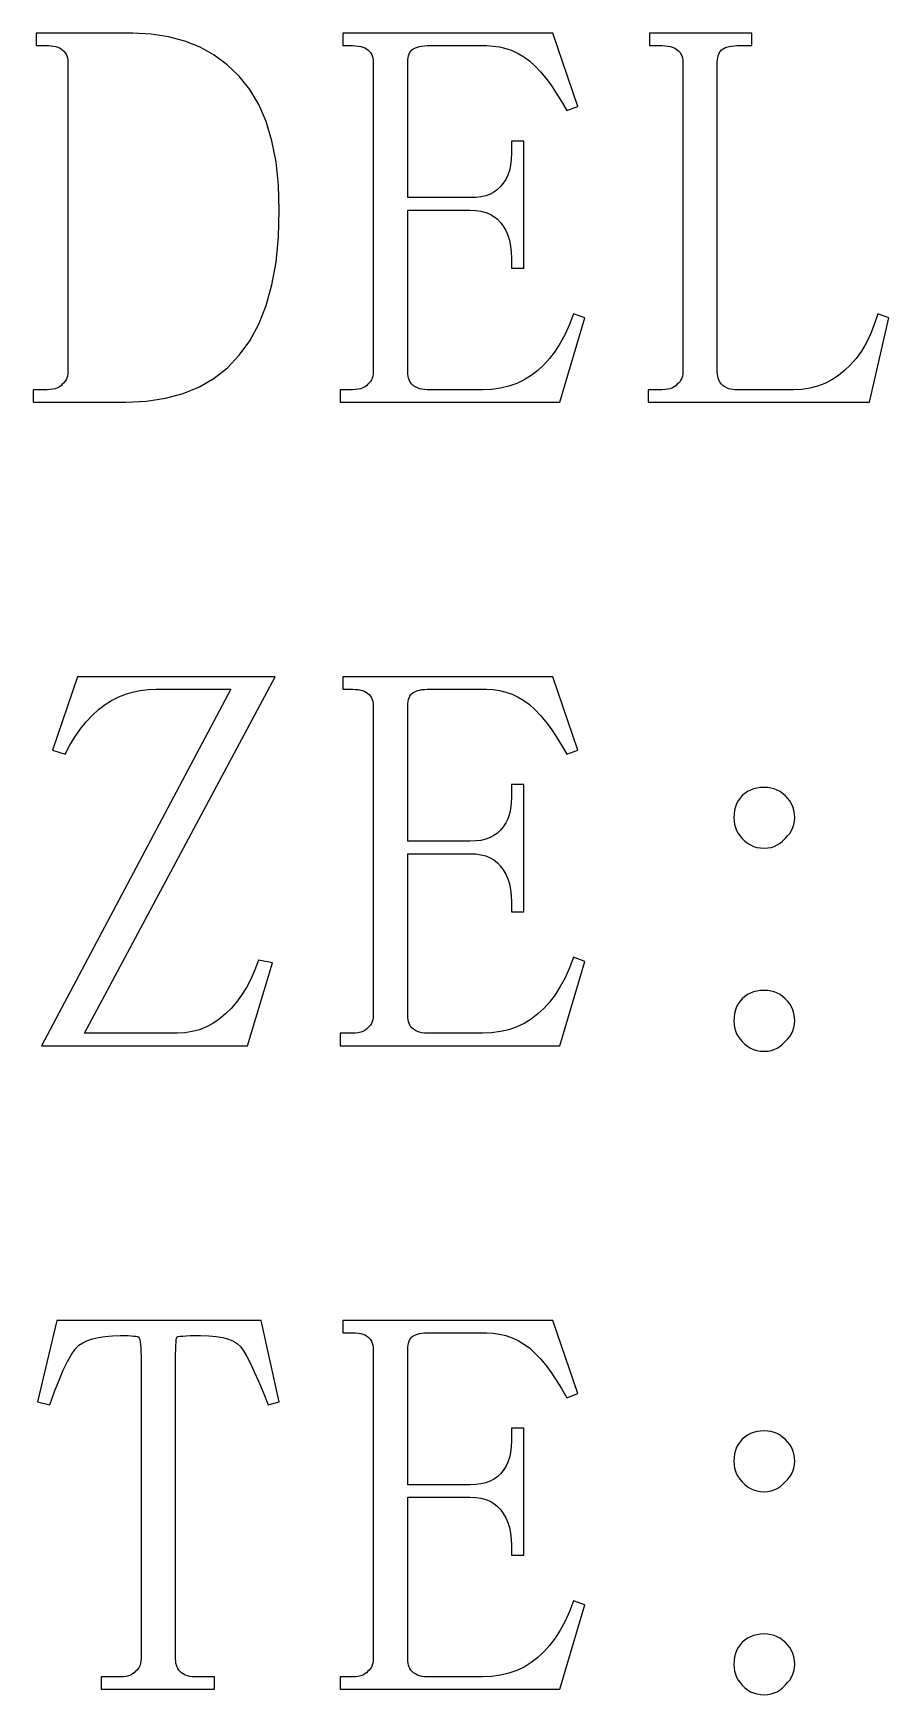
# Model space of a CAD drawing. Extents: x -190 to 190, y -140 to 140.
# Drawn here: x -165.94 to -157.34, y -105.76 to -89.06 of the extents above; entities that cross this region are included whole.
import ezdxf

# ---------------------------------------------------------------- set-up
doc = ezdxf.new("R2010")
doc.units = 0
doc.header["$MEASUREMENT"] = 0
doc.layers.get('0').update_dxf_attribs({"linetype": 'CONTINUOUS'})

msp = doc.modelspace()

# ---------------------------------------------------------------- linework, layer by layer
for points in [[(-164.936016, -89.057998), (-165.907988, -89.057998), (-165.907988, -89.057998), (-165.907988, -89.182998), (-165.907988, -89.182998), (-165.783008, -89.182998), (-165.783008, -89.182998), (-165.755996, -89.184004), (-165.755996, -89.184004), (-165.731992, -89.186992), (-165.731992, -89.186992), (-165.71, -89.190996), (-165.71, -89.190996), (-165.69, -89.197002), (-165.69, -89.197002), (-165.672012, -89.205), (-165.672012, -89.205), (-165.656992, -89.213994), (-165.656992, -89.213994), (-165.644004, -89.225), (-165.644004, -89.225), (-165.629004, -89.237998), (-165.629004, -89.237998), (-165.617012, -89.252002), (-165.617012, -89.252002), (-165.606016, -89.268994), (-165.606016, -89.268994), (-165.599004, -89.285996), (-165.599004, -89.285996), (-165.593008, -89.305996), (-165.593008, -89.305996), (-165.589004, -89.327002), (-165.589004, -89.327002), (-165.588008, -89.35), (-165.588008, -89.35), (-165.588008, -92.460996), (-165.588008, -92.460996), (-165.589004, -92.483994), (-165.589004, -92.483994), (-165.593008, -92.505), (-165.593008, -92.505), (-165.599004, -92.525), (-165.599004, -92.525), (-165.606016, -92.542998), (-165.606016, -92.542998), (-165.617012, -92.559004), (-165.617012, -92.559004), (-165.629004, -92.574004), (-165.629004, -92.574004), (-165.644004, -92.586006), (-165.644004, -92.586006), (-165.656992, -92.601006), (-165.656992, -92.601006), (-165.673008, -92.612998), (-165.673008, -92.612998), (-165.691992, -92.624004), (-165.691992, -92.624004), (-165.714004, -92.632002), (-165.714004, -92.632002), (-165.739004, -92.637002), (-165.739004, -92.637002), (-165.765996, -92.641006), (-165.765996, -92.641006), (-165.796992, -92.642002), (-165.796992, -92.642002), (-165.935996, -92.642002), (-165.935996, -92.642002), (-165.935996, -92.767002), (-165.935996, -92.767002), (-165.005, -92.767002), (-165.005, -92.767002), (-164.798008, -92.757002), (-164.798008, -92.757002), (-164.605996, -92.727998), (-164.605996, -92.727998), (-164.428984, -92.68), (-164.428984, -92.68), (-164.265996, -92.612998), (-164.265996, -92.612998), (-164.118008, -92.525996), (-164.118008, -92.525996), (-163.985, -92.42), (-163.985, -92.42), (-163.865996, -92.295), (-163.865996, -92.295), (-163.758994, -92.148994), (-163.758994, -92.148994), (-163.669004, -91.982998), (-163.669004, -91.982998), (-163.59501, -91.795), (-163.59501, -91.795), (-163.536992, -91.587002), (-163.536992, -91.587002), (-163.496006, -91.357998), (-163.496006, -91.357998), (-163.471992, -91.107998), (-163.471992, -91.107998), (-163.462998, -90.836006), (-163.462998, -90.836006), (-163.471992, -90.584004), (-163.471992, -90.584004), (-163.496006, -90.352002), (-163.496006, -90.352002), (-163.536992, -90.14), (-163.536992, -90.14), (-163.59501, -89.947002), (-163.59501, -89.947002), (-163.669004, -89.775), (-163.669004, -89.775), (-163.758994, -89.622002), (-163.758994, -89.622002), (-163.865996, -89.488994), (-163.865996, -89.488994), (-163.986992, -89.375), (-163.986992, -89.375), (-164.118008, -89.277998), (-164.118008, -89.277998), (-164.26, -89.199004), (-164.26, -89.199004), (-164.413008, -89.137998), (-164.413008, -89.137998), (-164.575996, -89.093994), (-164.575996, -89.093994), (-164.750996, -89.067002), (-164.750996, -89.067002), (-164.936016, -89.057998)], [(-162.824004, -89.057998), (-162.824004, -89.182998), (-162.824004, -89.182998), (-162.727002, -89.182998), (-162.727002, -89.182998), (-162.697002, -89.184004), (-162.697002, -89.184004), (-162.669004, -89.186992), (-162.669004, -89.186992), (-162.645, -89.190996), (-162.645, -89.190996), (-162.623008, -89.197002), (-162.623008, -89.197002), (-162.604004, -89.205), (-162.604004, -89.205), (-162.587998, -89.213994), (-162.587998, -89.213994), (-162.573994, -89.225), (-162.573994, -89.225), (-162.56, -89.237998), (-162.56, -89.237998), (-162.546992, -89.252002), (-162.546992, -89.252002), (-162.536992, -89.268994), (-162.536992, -89.268994), (-162.529004, -89.285996), (-162.529004, -89.285996), (-162.522998, -89.305996), (-162.522998, -89.305996), (-162.52001, -89.327002), (-162.52001, -89.327002), (-162.518994, -89.35), (-162.518994, -89.35), (-162.518994, -92.460996), (-162.518994, -92.460996), (-162.52001, -92.483994), (-162.52001, -92.483994), (-162.522998, -92.505), (-162.522998, -92.505), (-162.529004, -92.525), (-162.529004, -92.525), (-162.536992, -92.542998), (-162.536992, -92.542998), (-162.546992, -92.559004), (-162.546992, -92.559004), (-162.56, -92.574004), (-162.56, -92.574004), (-162.573994, -92.586006), (-162.573994, -92.586006), (-162.587998, -92.601006), (-162.587998, -92.601006), (-162.604004, -92.612998), (-162.604004, -92.612998), (-162.623008, -92.624004), (-162.623008, -92.624004), (-162.645, -92.632002), (-162.645, -92.632002), (-162.669004, -92.637002), (-162.669004, -92.637002), (-162.697002, -92.641006), (-162.697002, -92.641006), (-162.727002, -92.642002), (-162.727002, -92.642002), (-162.852002, -92.642002), (-162.852002, -92.642002), (-162.852002, -92.767002), (-162.852002, -92.767002), (-160.643994, -92.767002), (-160.643994, -92.767002), (-160.393994, -91.92), (-160.393994, -91.92), (-160.505, -91.877998), (-160.505, -91.877998), (-160.546006, -91.985), (-160.546006, -91.985), (-160.591006, -92.082998), (-160.591006, -92.082998), (-160.639004, -92.172998), (-160.639004, -92.172998), (-160.690996, -92.253994), (-160.690996, -92.253994), (-160.745996, -92.327002), (-160.745996, -92.327002), (-160.804004, -92.392002), (-160.804004, -92.392002), (-160.865996, -92.447002), (-160.865996, -92.447002), (-160.932002, -92.499004), (-160.932002, -92.499004), (-161.001992, -92.542998), (-161.001992, -92.542998), (-161.076992, -92.577998), (-161.076992, -92.577998), (-161.155996, -92.605996), (-161.155996, -92.605996), (-161.24, -92.625996), (-161.24, -92.625996), (-161.329004, -92.637998), (-161.329004, -92.637998), (-161.422002, -92.642002), (-161.422002, -92.642002), (-161.976992, -92.642002), (-161.976992, -92.642002), (-162.003994, -92.641006), (-162.003994, -92.641006), (-162.028994, -92.637002), (-162.028994, -92.637002), (-162.053008, -92.632002), (-162.053008, -92.632002), (-162.075, -92.624004), (-162.075, -92.624004), (-162.095, -92.612998), (-162.095, -92.612998), (-162.112998, -92.601006), (-162.112998, -92.601006), (-162.13, -92.586006), (-162.13, -92.586006), (-162.140996, -92.574004), (-162.140996, -92.574004), (-162.15, -92.559004), (-162.15, -92.559004), (-162.157998, -92.542998), (-162.157998, -92.542998), (-162.164004, -92.525), (-162.164004, -92.525), (-162.167998, -92.505), (-162.167998, -92.505), (-162.171006, -92.483994), (-162.171006, -92.483994), (-162.172002, -92.460996), (-162.172002, -92.460996), (-162.172002, -90.836006), (-162.172002, -90.836006), (-161.547002, -90.836006), (-161.547002, -90.836006), (-161.488994, -90.838994), (-161.488994, -90.838994), (-161.437002, -90.846006), (-161.437002, -90.846006), (-161.388994, -90.859004), (-161.388994, -90.859004), (-161.34501, -90.876992), (-161.34501, -90.876992), (-161.305996, -90.9), (-161.305996, -90.9), (-161.271006, -90.928008), (-161.271006, -90.928008), (-161.240996, -90.961006), (-161.240996, -90.961006), (-161.212002, -90.999004), (-161.212002, -90.999004), (-161.186992, -91.042002), (-161.186992, -91.042002), (-161.165996, -91.089004), (-161.165996, -91.089004), (-161.14999, -91.14), (-161.14999, -91.14), (-161.138994, -91.197002), (-161.138994, -91.197002), (-161.131992, -91.257002), (-161.131992, -91.257002), (-161.13, -91.322002), (-161.13, -91.322002), (-161.13, -91.42), (-161.13, -91.42), (-161.00501, -91.42), (-161.00501, -91.42), (-161.00501, -90.141992), (-161.00501, -90.141992), (-161.13, -90.141992), (-161.13, -90.141992), (-161.13, -90.267002), (-161.13, -90.267002), (-161.131992, -90.327998), (-161.131992, -90.327998), (-161.138994, -90.385), (-161.138994, -90.385), (-161.14999, -90.437002), (-161.14999, -90.437002), (-161.165996, -90.485), (-161.165996, -90.485), (-161.186992, -90.527998), (-161.186992, -90.527998), (-161.212002, -90.566006), (-161.212002, -90.566006), (-161.240996, -90.6), (-161.240996, -90.6), (-161.271006, -90.63), (-161.271006, -90.63), (-161.305996, -90.655), (-161.305996, -90.655), (-161.34501, -90.675), (-161.34501, -90.675), (-161.388994, -90.690996), (-161.388994, -90.690996), (-161.437002, -90.702002), (-161.437002, -90.702002), (-161.488994, -90.709004), (-161.488994, -90.709004), (-161.547002, -90.710996), (-161.547002, -90.710996), (-162.172002, -90.710996), (-162.172002, -90.710996), (-162.172002, -89.35), (-162.172002, -89.35), (-162.171006, -89.327002), (-162.171006, -89.327002), (-162.167998, -89.305996), (-162.167998, -89.305996), (-162.164004, -89.285996), (-162.164004, -89.285996), (-162.157998, -89.268994), (-162.157998, -89.268994), (-162.15, -89.252002), (-162.15, -89.252002), (-162.140996, -89.237998), (-162.140996, -89.237998), (-162.13, -89.225), (-162.13, -89.225), (-162.112998, -89.213994), (-162.112998, -89.213994), (-162.095, -89.205), (-162.095, -89.205), (-162.075, -89.197002), (-162.075, -89.197002), (-162.053008, -89.190996), (-162.053008, -89.190996), (-162.028994, -89.186992), (-162.028994, -89.186992), (-162.003994, -89.184004), (-162.003994, -89.184004), (-161.976992, -89.182998), (-161.976992, -89.182998), (-161.37999, -89.182998), (-161.37999, -89.182998), (-161.312998, -89.186992), (-161.312998, -89.186992), (-161.248994, -89.195996), (-161.248994, -89.195996), (-161.185, -89.212002), (-161.185, -89.212002), (-161.124004, -89.232998), (-161.124004, -89.232998), (-161.063994, -89.261006), (-161.063994, -89.261006), (-161.006006, -89.295996), (-161.006006, -89.295996), (-160.949004, -89.335996), (-160.949004, -89.335996), (-160.894004, -89.387002), (-160.894004, -89.387002), (-160.839004, -89.445), (-160.839004, -89.445), (-160.785, -89.51), (-160.785, -89.51), (-160.732002, -89.580996), (-160.732002, -89.580996), (-160.678994, -89.658994), (-160.678994, -89.658994), (-160.625996, -89.744004), (-160.625996, -89.744004), (-160.574004, -89.836006), (-160.574004, -89.836006), (-160.463008, -89.795), (-160.463008, -89.795), (-160.712998, -89.057998), (-160.712998, -89.057998), (-162.824004, -89.057998)], [(-159.06, -92.483994), (-159.060996, -92.460996), (-159.060996, -92.460996), (-159.060996, -89.35), (-159.060996, -89.35), (-159.06, -89.327002), (-159.06, -89.327002), (-159.057002, -89.305996), (-159.057002, -89.305996), (-159.052998, -89.285996), (-159.052998, -89.285996), (-159.046992, -89.268994), (-159.046992, -89.268994), (-159.039004, -89.252002), (-159.039004, -89.252002), (-159.03001, -89.237998), (-159.03001, -89.237998), (-159.018994, -89.225), (-159.018994, -89.225), (-159.002002, -89.213994), (-159.002002, -89.213994), (-158.984004, -89.205), (-158.984004, -89.205), (-158.963994, -89.197002), (-158.963994, -89.197002), (-158.942002, -89.190996), (-158.942002, -89.190996), (-158.917998, -89.186992), (-158.917998, -89.186992), (-158.893008, -89.184004), (-158.893008, -89.184004), (-158.866006, -89.182998), (-158.866006, -89.182998), (-158.712998, -89.182998), (-158.712998, -89.182998), (-158.712998, -89.057998), (-158.712998, -89.057998), (-159.740996, -89.057998), (-159.740996, -89.057998), (-159.740996, -89.182998), (-159.740996, -89.182998), (-159.615996, -89.182998), (-159.615996, -89.182998), (-159.585996, -89.184004), (-159.585996, -89.184004), (-159.557998, -89.186992), (-159.557998, -89.186992), (-159.533994, -89.190996), (-159.533994, -89.190996), (-159.512002, -89.197002), (-159.512002, -89.197002), (-159.492998, -89.205), (-159.492998, -89.205), (-159.476992, -89.213994), (-159.476992, -89.213994), (-159.463008, -89.225), (-159.463008, -89.225), (-159.448994, -89.237998), (-159.448994, -89.237998), (-159.436006, -89.252002), (-159.436006, -89.252002), (-159.426006, -89.268994), (-159.426006, -89.268994), (-159.417998, -89.285996), (-159.417998, -89.285996), (-159.411992, -89.305996), (-159.411992, -89.305996), (-159.409004, -89.327002), (-159.409004, -89.327002), (-159.408008, -89.35), (-159.408008, -89.35), (-159.408008, -92.460996), (-159.408008, -92.460996), (-159.409004, -92.483994), (-159.409004, -92.483994), (-159.411992, -92.505), (-159.411992, -92.505), (-159.417998, -92.525), (-159.417998, -92.525), (-159.426006, -92.542998), (-159.426006, -92.542998), (-159.436006, -92.559004), (-159.436006, -92.559004), (-159.448994, -92.574004), (-159.448994, -92.574004), (-159.463008, -92.586006), (-159.463008, -92.586006), (-159.476992, -92.601006), (-159.476992, -92.601006), (-159.492998, -92.612998), (-159.492998, -92.612998), (-159.512002, -92.624004), (-159.512002, -92.624004), (-159.533994, -92.632002), (-159.533994, -92.632002), (-159.557998, -92.637002), (-159.557998, -92.637002), (-159.585996, -92.641006), (-159.585996, -92.641006), (-159.615996, -92.642002), (-159.615996, -92.642002), (-159.75501, -92.642002), (-159.75501, -92.642002), (-159.75501, -92.767002), (-159.75501, -92.767002), (-157.533008, -92.767002), (-157.533008, -92.767002), (-157.337998, -91.92), (-157.337998, -91.92), (-157.449004, -91.877998), (-157.449004, -91.877998), (-157.482998, -91.985), (-157.482998, -91.985), (-157.521992, -92.082998), (-157.521992, -92.082998), (-157.565, -92.172998), (-157.565, -92.172998), (-157.612998, -92.253994), (-157.612998, -92.253994), (-157.665, -92.327002), (-157.665, -92.327002), (-157.721992, -92.392002), (-157.721992, -92.392002), (-157.782998, -92.447002), (-157.782998, -92.447002), (-157.844004, -92.499004), (-157.844004, -92.499004), (-157.91, -92.542998), (-157.91, -92.542998), (-157.978994, -92.577998), (-157.978994, -92.577998), (-158.052998, -92.605996), (-158.052998, -92.605996), (-158.13001, -92.625996), (-158.13001, -92.625996), (-158.210996, -92.637998), (-158.210996, -92.637998), (-158.297002, -92.642002), (-158.297002, -92.642002), (-158.88, -92.642002), (-158.88, -92.642002), (-158.902998, -92.641006), (-158.902998, -92.641006), (-158.925, -92.637002), (-158.925, -92.637002), (-158.945996, -92.632002), (-158.945996, -92.632002), (-158.966006, -92.624004), (-158.966006, -92.624004), (-158.985, -92.612998), (-158.985, -92.612998), (-159.002002, -92.601006), (-159.002002, -92.601006), (-159.018994, -92.586006), (-159.018994, -92.586006), (-159.03001, -92.574004), (-159.03001, -92.574004), (-159.039004, -92.559004), (-159.039004, -92.559004), (-159.046992, -92.542998), (-159.046992, -92.542998), (-159.052998, -92.525), (-159.052998, -92.525), (-159.057002, -92.505), (-159.057002, -92.505), (-159.06, -92.483994)], [(-164.413008, -99.107002), (-164.490996, -99.110996), (-164.490996, -99.110996), (-165.421992, -99.110996), (-165.421992, -99.110996), (-163.505, -95.527998), (-163.505, -95.527998), (-165.490996, -95.527998), (-165.490996, -95.527998), (-165.740996, -96.263994), (-165.740996, -96.263994), (-165.615996, -96.305996), (-165.615996, -96.305996), (-165.566992, -96.213994), (-165.566992, -96.213994), (-165.515, -96.129004), (-165.515, -96.129004), (-165.460996, -96.050996), (-165.460996, -96.050996), (-165.402988, -95.978994), (-165.402988, -95.978994), (-165.343008, -95.915), (-165.343008, -95.915), (-165.279004, -95.857002), (-165.279004, -95.857002), (-165.213008, -95.806006), (-165.213008, -95.806006), (-165.148008, -95.765), (-165.148008, -95.765), (-165.080996, -95.730996), (-165.080996, -95.730996), (-165.01, -95.702998), (-165.01, -95.702998), (-164.937012, -95.680996), (-164.937012, -95.680996), (-164.86, -95.665), (-164.86, -95.665), (-164.780996, -95.655996), (-164.780996, -95.655996), (-164.699004, -95.652998), (-164.699004, -95.652998), (-163.949004, -95.652998), (-163.949004, -95.652998), (-165.851992, -99.235996), (-165.851992, -99.235996), (-163.782998, -99.235996), (-163.782998, -99.235996), (-163.532998, -98.402998), (-163.532998, -98.402998), (-163.672002, -98.375), (-163.672002, -98.375), (-163.709004, -98.475), (-163.709004, -98.475), (-163.74999, -98.567002), (-163.74999, -98.567002), (-163.793994, -98.652002), (-163.793994, -98.652002), (-163.841992, -98.729004), (-163.841992, -98.729004), (-163.893008, -98.798994), (-163.893008, -98.798994), (-163.946992, -98.862002), (-163.946992, -98.862002), (-164.005, -98.917002), (-164.005, -98.917002), (-164.065996, -98.967998), (-164.065996, -98.967998), (-164.13, -99.012002), (-164.13, -99.012002), (-164.195996, -99.047998), (-164.195996, -99.047998), (-164.265996, -99.076006), (-164.265996, -99.076006), (-164.337988, -99.095), (-164.337988, -99.095), (-164.413008, -99.107002)], [(-162.824004, -95.527998), (-162.824004, -95.652998), (-162.824004, -95.652998), (-162.727002, -95.652998), (-162.727002, -95.652998), (-162.697002, -95.654004), (-162.697002, -95.654004), (-162.669004, -95.655996), (-162.669004, -95.655996), (-162.645, -95.660996), (-162.645, -95.660996), (-162.623008, -95.667002), (-162.623008, -95.667002), (-162.604004, -95.674004), (-162.604004, -95.674004), (-162.587998, -95.684004), (-162.587998, -95.684004), (-162.573994, -95.695), (-162.573994, -95.695), (-162.56, -95.707002), (-162.56, -95.707002), (-162.546992, -95.722002), (-162.546992, -95.722002), (-162.536992, -95.737998), (-162.536992, -95.737998), (-162.529004, -95.756006), (-162.529004, -95.756006), (-162.522998, -95.775), (-162.522998, -95.775), (-162.52001, -95.797002), (-162.52001, -95.797002), (-162.518994, -95.82), (-162.518994, -95.82), (-162.518994, -98.930996), (-162.518994, -98.930996), (-162.52001, -98.954004), (-162.52001, -98.954004), (-162.522998, -98.975), (-162.522998, -98.975), (-162.529004, -98.994004), (-162.529004, -98.994004), (-162.536992, -99.012002), (-162.536992, -99.012002), (-162.546992, -99.028994), (-162.546992, -99.028994), (-162.56, -99.042998), (-162.56, -99.042998), (-162.573994, -99.055996), (-162.573994, -99.055996), (-162.587998, -99.07), (-162.587998, -99.07), (-162.604004, -99.082998), (-162.604004, -99.082998), (-162.623008, -99.092998), (-162.623008, -99.092998), (-162.645, -99.100996), (-162.645, -99.100996), (-162.669004, -99.107002), (-162.669004, -99.107002), (-162.697002, -99.11), (-162.697002, -99.11), (-162.727002, -99.110996), (-162.727002, -99.110996), (-162.852002, -99.110996), (-162.852002, -99.110996), (-162.852002, -99.235996), (-162.852002, -99.235996), (-160.643994, -99.235996), (-160.643994, -99.235996), (-160.393994, -98.389004), (-160.393994, -98.389004), (-160.505, -98.347002), (-160.505, -98.347002), (-160.546006, -98.453994), (-160.546006, -98.453994), (-160.591006, -98.552998), (-160.591006, -98.552998), (-160.639004, -98.642002), (-160.639004, -98.642002), (-160.690996, -98.724004), (-160.690996, -98.724004), (-160.745996, -98.797002), (-160.745996, -98.797002), (-160.804004, -98.861006), (-160.804004, -98.861006), (-160.865996, -98.917002), (-160.865996, -98.917002), (-160.932002, -98.967998), (-160.932002, -98.967998), (-161.001992, -99.012002), (-161.001992, -99.012002), (-161.076992, -99.047998), (-161.076992, -99.047998), (-161.155996, -99.076006), (-161.155996, -99.076006), (-161.24, -99.095), (-161.24, -99.095), (-161.329004, -99.107002), (-161.329004, -99.107002), (-161.422002, -99.110996), (-161.422002, -99.110996), (-161.976992, -99.110996), (-161.976992, -99.110996), (-162.003994, -99.11), (-162.003994, -99.11), (-162.028994, -99.107002), (-162.028994, -99.107002), (-162.053008, -99.100996), (-162.053008, -99.100996), (-162.075, -99.092998), (-162.075, -99.092998), (-162.095, -99.082998), (-162.095, -99.082998), (-162.112998, -99.07), (-162.112998, -99.07), (-162.13, -99.055996), (-162.13, -99.055996), (-162.140996, -99.042998), (-162.140996, -99.042998), (-162.15, -99.028994), (-162.15, -99.028994), (-162.157998, -99.012002), (-162.157998, -99.012002), (-162.164004, -98.994004), (-162.164004, -98.994004), (-162.167998, -98.975), (-162.167998, -98.975), (-162.171006, -98.954004), (-162.171006, -98.954004), (-162.172002, -98.930996), (-162.172002, -98.930996), (-162.172002, -97.305996), (-162.172002, -97.305996), (-161.547002, -97.305996), (-161.547002, -97.305996), (-161.488994, -97.307998), (-161.488994, -97.307998), (-161.437002, -97.315996), (-161.437002, -97.315996), (-161.388994, -97.328994), (-161.388994, -97.328994), (-161.34501, -97.347002), (-161.34501, -97.347002), (-161.305996, -97.369004), (-161.305996, -97.369004), (-161.271006, -97.397998), (-161.271006, -97.397998), (-161.240996, -97.430996), (-161.240996, -97.430996), (-161.212002, -97.469004), (-161.212002, -97.469004), (-161.186992, -97.510996), (-161.186992, -97.510996), (-161.165996, -97.557998), (-161.165996, -97.557998), (-161.14999, -97.61), (-161.14999, -97.61), (-161.138994, -97.666006), (-161.138994, -97.666006), (-161.131992, -97.727002), (-161.131992, -97.727002), (-161.13, -97.792002), (-161.13, -97.792002), (-161.13, -97.888994), (-161.13, -97.888994), (-161.00501, -97.888994), (-161.00501, -97.888994), (-161.00501, -96.610996), (-161.00501, -96.610996), (-161.13, -96.610996), (-161.13, -96.610996), (-161.13, -96.735996), (-161.13, -96.735996), (-161.131992, -96.796992), (-161.131992, -96.796992), (-161.138994, -96.854004), (-161.138994, -96.854004), (-161.14999, -96.905996), (-161.14999, -96.905996), (-161.165996, -96.954004), (-161.165996, -96.954004), (-161.186992, -96.997002), (-161.186992, -96.997002), (-161.212002, -97.035996), (-161.212002, -97.035996), (-161.240996, -97.07), (-161.240996, -97.07), (-161.271006, -97.098994), (-161.271006, -97.098994), (-161.305996, -97.124004), (-161.305996, -97.124004), (-161.34501, -97.144004), (-161.34501, -97.144004), (-161.388994, -97.16), (-161.388994, -97.16), (-161.437002, -97.172002), (-161.437002, -97.172002), (-161.488994, -97.177998), (-161.488994, -97.177998), (-161.547002, -97.180996), (-161.547002, -97.180996), (-162.172002, -97.180996), (-162.172002, -97.180996), (-162.172002, -95.82), (-162.172002, -95.82), (-162.171006, -95.797002), (-162.171006, -95.797002), (-162.167998, -95.775), (-162.167998, -95.775), (-162.164004, -95.756006), (-162.164004, -95.756006), (-162.157998, -95.737998), (-162.157998, -95.737998), (-162.15, -95.722002), (-162.15, -95.722002), (-162.140996, -95.707002), (-162.140996, -95.707002), (-162.13, -95.695), (-162.13, -95.695), (-162.112998, -95.684004), (-162.112998, -95.684004), (-162.095, -95.674004), (-162.095, -95.674004), (-162.075, -95.667002), (-162.075, -95.667002), (-162.053008, -95.660996), (-162.053008, -95.660996), (-162.028994, -95.655996), (-162.028994, -95.655996), (-162.003994, -95.654004), (-162.003994, -95.654004), (-161.976992, -95.652998), (-161.976992, -95.652998), (-161.37999, -95.652998), (-161.37999, -95.652998), (-161.312998, -95.655996), (-161.312998, -95.655996), (-161.248994, -95.665), (-161.248994, -95.665), (-161.185, -95.680996), (-161.185, -95.680996), (-161.124004, -95.702998), (-161.124004, -95.702998), (-161.063994, -95.730996), (-161.063994, -95.730996), (-161.006006, -95.765), (-161.006006, -95.765), (-160.949004, -95.806006), (-160.949004, -95.806006), (-160.894004, -95.857002), (-160.894004, -95.857002), (-160.839004, -95.915), (-160.839004, -95.915), (-160.785, -95.978994), (-160.785, -95.978994), (-160.732002, -96.050996), (-160.732002, -96.050996), (-160.678994, -96.129004), (-160.678994, -96.129004), (-160.625996, -96.213994), (-160.625996, -96.213994), (-160.574004, -96.305996), (-160.574004, -96.305996), (-160.463008, -96.263994), (-160.463008, -96.263994), (-160.712998, -95.527998), (-160.712998, -95.527998), (-162.824004, -95.527998)], [(-158.28501, -96.979004), (-158.282998, -96.945), (-158.282998, -96.945), (-158.28501, -96.905996), (-158.28501, -96.905996), (-158.290996, -96.87), (-158.290996, -96.87), (-158.300996, -96.835996), (-158.300996, -96.835996), (-158.315, -96.804004), (-158.315, -96.804004), (-158.332002, -96.775), (-158.332002, -96.775), (-158.354004, -96.746992), (-158.354004, -96.746992), (-158.38, -96.722002), (-158.38, -96.722002), (-158.40501, -96.7), (-158.40501, -96.7), (-158.430996, -96.682002), (-158.430996, -96.682002), (-158.458994, -96.665996), (-158.458994, -96.665996), (-158.489004, -96.653994), (-158.489004, -96.653994), (-158.52, -96.646006), (-158.52, -96.646006), (-158.553008, -96.640996), (-158.553008, -96.640996), (-158.587988, -96.639004), (-158.587988, -96.639004), (-158.627002, -96.640996), (-158.627002, -96.640996), (-158.663008, -96.646006), (-158.663008, -96.646006), (-158.696992, -96.653994), (-158.696992, -96.653994), (-158.729004, -96.665996), (-158.729004, -96.665996), (-158.757998, -96.682002), (-158.757998, -96.682002), (-158.785996, -96.7), (-158.785996, -96.7), (-158.811006, -96.722002), (-158.811006, -96.722002), (-158.832998, -96.746992), (-158.832998, -96.746992), (-158.850996, -96.775), (-158.850996, -96.775), (-158.867002, -96.804004), (-158.867002, -96.804004), (-158.878994, -96.835996), (-158.878994, -96.835996), (-158.887002, -96.87), (-158.887002, -96.87), (-158.892002, -96.905996), (-158.892002, -96.905996), (-158.894004, -96.945), (-158.894004, -96.945), (-158.892002, -96.979004), (-158.892002, -96.979004), (-158.887002, -97.012998), (-158.887002, -97.012998), (-158.878994, -97.043994), (-158.878994, -97.043994), (-158.867002, -97.074004), (-158.867002, -97.074004), (-158.850996, -97.102002), (-158.850996, -97.102002), (-158.832998, -97.127998), (-158.832998, -97.127998), (-158.811006, -97.152998), (-158.811006, -97.152998), (-158.785996, -97.179004), (-158.785996, -97.179004), (-158.757998, -97.200996), (-158.757998, -97.200996), (-158.729004, -97.217998), (-158.729004, -97.217998), (-158.696992, -97.232002), (-158.696992, -97.232002), (-158.663008, -97.242002), (-158.663008, -97.242002), (-158.627002, -97.247998), (-158.627002, -97.247998), (-158.587988, -97.25), (-158.587988, -97.25), (-158.553008, -97.247998), (-158.553008, -97.247998), (-158.52, -97.242002), (-158.52, -97.242002), (-158.489004, -97.232002), (-158.489004, -97.232002), (-158.458994, -97.217998), (-158.458994, -97.217998), (-158.430996, -97.200996), (-158.430996, -97.200996), (-158.40501, -97.179004), (-158.40501, -97.179004), (-158.38, -97.152998), (-158.38, -97.152998), (-158.354004, -97.127998), (-158.354004, -97.127998), (-158.332002, -97.102002), (-158.332002, -97.102002), (-158.315, -97.074004), (-158.315, -97.074004), (-158.300996, -97.043994), (-158.300996, -97.043994), (-158.290996, -97.012998), (-158.290996, -97.012998), (-158.28501, -96.979004)], [(-158.28501, -99.021006), (-158.282998, -98.985996), (-158.282998, -98.985996), (-158.28501, -98.947998), (-158.28501, -98.947998), (-158.290996, -98.911006), (-158.290996, -98.911006), (-158.300996, -98.877002), (-158.300996, -98.877002), (-158.315, -98.846006), (-158.315, -98.846006), (-158.332002, -98.815996), (-158.332002, -98.815996), (-158.354004, -98.788994), (-158.354004, -98.788994), (-158.38, -98.764004), (-158.38, -98.764004), (-158.40501, -98.742002), (-158.40501, -98.742002), (-158.430996, -98.722998), (-158.430996, -98.722998), (-158.458994, -98.707998), (-158.458994, -98.707998), (-158.489004, -98.695996), (-158.489004, -98.695996), (-158.52, -98.687998), (-158.52, -98.687998), (-158.553008, -98.682002), (-158.553008, -98.682002), (-158.587988, -98.681006), (-158.587988, -98.681006), (-158.627002, -98.682002), (-158.627002, -98.682002), (-158.663008, -98.687998), (-158.663008, -98.687998), (-158.696992, -98.695996), (-158.696992, -98.695996), (-158.729004, -98.707998), (-158.729004, -98.707998), (-158.757998, -98.722998), (-158.757998, -98.722998), (-158.785996, -98.742002), (-158.785996, -98.742002), (-158.811006, -98.764004), (-158.811006, -98.764004), (-158.832998, -98.788994), (-158.832998, -98.788994), (-158.850996, -98.815996), (-158.850996, -98.815996), (-158.867002, -98.846006), (-158.867002, -98.846006), (-158.878994, -98.877002), (-158.878994, -98.877002), (-158.887002, -98.911006), (-158.887002, -98.911006), (-158.892002, -98.947998), (-158.892002, -98.947998), (-158.894004, -98.985996), (-158.894004, -98.985996), (-158.892002, -99.021006), (-158.892002, -99.021006), (-158.887002, -99.054004), (-158.887002, -99.054004), (-158.878994, -99.086006), (-158.878994, -99.086006), (-158.867002, -99.115996), (-158.867002, -99.115996), (-158.850996, -99.143994), (-158.850996, -99.143994), (-158.832998, -99.17), (-158.832998, -99.17), (-158.811006, -99.195), (-158.811006, -99.195), (-158.785996, -99.22), (-158.785996, -99.22), (-158.757998, -99.242002), (-158.757998, -99.242002), (-158.729004, -99.26), (-158.729004, -99.26), (-158.696992, -99.274004), (-158.696992, -99.274004), (-158.663008, -99.284004), (-158.663008, -99.284004), (-158.627002, -99.29), (-158.627002, -99.29), (-158.587988, -99.292002), (-158.587988, -99.292002), (-158.553008, -99.29), (-158.553008, -99.29), (-158.52, -99.284004), (-158.52, -99.284004), (-158.489004, -99.274004), (-158.489004, -99.274004), (-158.458994, -99.26), (-158.458994, -99.26), (-158.430996, -99.242002), (-158.430996, -99.242002), (-158.40501, -99.22), (-158.40501, -99.22), (-158.38, -99.195), (-158.38, -99.195), (-158.354004, -99.17), (-158.354004, -99.17), (-158.332002, -99.143994), (-158.332002, -99.143994), (-158.315, -99.115996), (-158.315, -99.115996), (-158.300996, -99.086006), (-158.300996, -99.086006), (-158.290996, -99.054004), (-158.290996, -99.054004), (-158.28501, -99.021006)], [(-165.255, -105.705996), (-164.115996, -105.705996), (-164.115996, -105.705996), (-164.115996, -105.580996), (-164.115996, -105.580996), (-164.311016, -105.580996), (-164.311016, -105.580996), (-164.337988, -105.58), (-164.337988, -105.58), (-164.362988, -105.576006), (-164.362988, -105.576006), (-164.385996, -105.571006), (-164.385996, -105.571006), (-164.408008, -105.562998), (-164.408008, -105.562998), (-164.427988, -105.552002), (-164.427988, -105.552002), (-164.446992, -105.54), (-164.446992, -105.54), (-164.463008, -105.525), (-164.463008, -105.525), (-164.474004, -105.512002), (-164.474004, -105.512002), (-164.484004, -105.497998), (-164.484004, -105.497998), (-164.490996, -105.482002), (-164.490996, -105.482002), (-164.497012, -105.463994), (-164.497012, -105.463994), (-164.501992, -105.444004), (-164.501992, -105.444004), (-164.504004, -105.423008), (-164.504004, -105.423008), (-164.505, -105.4), (-164.505, -105.4), (-164.505, -102.385996), (-164.505, -102.385996), (-164.505, -102.334004), (-164.505, -102.334004), (-164.504004, -102.288994), (-164.504004, -102.288994), (-164.501992, -102.25), (-164.501992, -102.25), (-164.5, -102.217998), (-164.5, -102.217998), (-164.498008, -102.193994), (-164.498008, -102.193994), (-164.495, -102.175), (-164.495, -102.175), (-164.490996, -102.164004), (-164.490996, -102.164004), (-164.48, -102.16), (-164.48, -102.16), (-164.460996, -102.156992), (-164.460996, -102.156992), (-164.434004, -102.155), (-164.434004, -102.155), (-164.4, -102.153008), (-164.4, -102.153008), (-164.359004, -102.150996), (-164.359004, -102.150996), (-164.311016, -102.15), (-164.311016, -102.15), (-164.255, -102.15), (-164.255, -102.15), (-164.171992, -102.152002), (-164.171992, -102.152002), (-164.096992, -102.159004), (-164.096992, -102.159004), (-164.030996, -102.170996), (-164.030996, -102.170996), (-163.974004, -102.186006), (-163.974004, -102.186006), (-163.925, -102.207002), (-163.925, -102.207002), (-163.884004, -102.232002), (-163.884004, -102.232002), (-163.852012, -102.260996), (-163.852012, -102.260996), (-163.822998, -102.303994), (-163.822998, -102.303994), (-163.79, -102.36), (-163.79, -102.36), (-163.754004, -102.43), (-163.754004, -102.43), (-163.714004, -102.512998), (-163.714004, -102.512998), (-163.671006, -102.61), (-163.671006, -102.61), (-163.624004, -102.72), (-163.624004, -102.72), (-163.573994, -102.845), (-163.573994, -102.845), (-163.462998, -102.817002), (-163.462998, -102.817002), (-163.644004, -101.997002), (-163.644004, -101.997002), (-165.699004, -101.997002), (-165.699004, -101.997002), (-165.894004, -102.817002), (-165.894004, -102.817002), (-165.769004, -102.845), (-165.769004, -102.845), (-165.721992, -102.712998), (-165.721992, -102.712998), (-165.676992, -102.597002), (-165.676992, -102.597002), (-165.634004, -102.496992), (-165.634004, -102.496992), (-165.591992, -102.411006), (-165.591992, -102.411006), (-165.552012, -102.340996), (-165.552012, -102.340996), (-165.513984, -102.287002), (-165.513984, -102.287002), (-165.476992, -102.247002), (-165.476992, -102.247002), (-165.437988, -102.222002), (-165.437988, -102.222002), (-165.391992, -102.2), (-165.391992, -102.2), (-165.34, -102.182002), (-165.34, -102.182002), (-165.28, -102.167998), (-165.28, -102.167998), (-165.214004, -102.157998), (-165.214004, -102.157998), (-165.140996, -102.152002), (-165.140996, -102.152002), (-165.060996, -102.15), (-165.060996, -102.15), (-165.019004, -102.15), (-165.019004, -102.15), (-164.983008, -102.150996), (-164.983008, -102.150996), (-164.952988, -102.153008), (-164.952988, -102.153008), (-164.927012, -102.155), (-164.927012, -102.155), (-164.905996, -102.156992), (-164.905996, -102.156992), (-164.890996, -102.16), (-164.890996, -102.16), (-164.88, -102.164004), (-164.88, -102.164004), (-164.873008, -102.175), (-164.873008, -102.175), (-164.865996, -102.191006), (-164.865996, -102.191006), (-164.860996, -102.212998), (-164.860996, -102.212998), (-164.856992, -102.241006), (-164.856992, -102.241006), (-164.855, -102.275), (-164.855, -102.275), (-164.853008, -102.314004), (-164.853008, -102.314004), (-164.851992, -102.357998), (-164.851992, -102.357998), (-164.851992, -105.4), (-164.851992, -105.4), (-164.853008, -105.423008), (-164.853008, -105.423008), (-164.856992, -105.444004), (-164.856992, -105.444004), (-164.862012, -105.463994), (-164.862012, -105.463994), (-164.87, -105.482002), (-164.87, -105.482002), (-164.881016, -105.497998), (-164.881016, -105.497998), (-164.893008, -105.512002), (-164.893008, -105.512002), (-164.908008, -105.525), (-164.908008, -105.525), (-164.920996, -105.54), (-164.920996, -105.54), (-164.937012, -105.552002), (-164.937012, -105.552002), (-164.955996, -105.562998), (-164.955996, -105.562998), (-164.977988, -105.571006), (-164.977988, -105.571006), (-165.003008, -105.576006), (-165.003008, -105.576006), (-165.03, -105.58), (-165.03, -105.58), (-165.060996, -105.580996), (-165.060996, -105.580996), (-165.255, -105.580996), (-165.255, -105.580996), (-165.255, -105.705996)], [(-162.824004, -101.997002), (-162.824004, -102.122002), (-162.824004, -102.122002), (-162.727002, -102.122002), (-162.727002, -102.122002), (-162.697002, -102.122998), (-162.697002, -102.122998), (-162.669004, -102.126006), (-162.669004, -102.126006), (-162.645, -102.13), (-162.645, -102.13), (-162.623008, -102.136006), (-162.623008, -102.136006), (-162.604004, -102.144004), (-162.604004, -102.144004), (-162.587998, -102.153008), (-162.587998, -102.153008), (-162.573994, -102.164004), (-162.573994, -102.164004), (-162.56, -102.177002), (-162.56, -102.177002), (-162.546992, -102.191006), (-162.546992, -102.191006), (-162.536992, -102.207002), (-162.536992, -102.207002), (-162.529004, -102.225), (-162.529004, -102.225), (-162.522998, -102.245), (-162.522998, -102.245), (-162.52001, -102.265996), (-162.52001, -102.265996), (-162.518994, -102.288994), (-162.518994, -102.288994), (-162.518994, -105.4), (-162.518994, -105.4), (-162.52001, -105.423008), (-162.52001, -105.423008), (-162.522998, -105.444004), (-162.522998, -105.444004), (-162.529004, -105.463994), (-162.529004, -105.463994), (-162.536992, -105.482002), (-162.536992, -105.482002), (-162.546992, -105.497998), (-162.546992, -105.497998), (-162.56, -105.512002), (-162.56, -105.512002), (-162.573994, -105.525), (-162.573994, -105.525), (-162.587998, -105.54), (-162.587998, -105.54), (-162.604004, -105.552002), (-162.604004, -105.552002), (-162.623008, -105.562998), (-162.623008, -105.562998), (-162.645, -105.571006), (-162.645, -105.571006), (-162.669004, -105.576006), (-162.669004, -105.576006), (-162.697002, -105.58), (-162.697002, -105.58), (-162.727002, -105.580996), (-162.727002, -105.580996), (-162.852002, -105.580996), (-162.852002, -105.580996), (-162.852002, -105.705996), (-162.852002, -105.705996), (-160.643994, -105.705996), (-160.643994, -105.705996), (-160.393994, -104.857998), (-160.393994, -104.857998), (-160.505, -104.817002), (-160.505, -104.817002), (-160.546006, -104.924004), (-160.546006, -104.924004), (-160.591006, -105.022002), (-160.591006, -105.022002), (-160.639004, -105.112002), (-160.639004, -105.112002), (-160.690996, -105.192998), (-160.690996, -105.192998), (-160.745996, -105.265996), (-160.745996, -105.265996), (-160.804004, -105.33), (-160.804004, -105.33), (-160.865996, -105.385996), (-160.865996, -105.385996), (-160.932002, -105.437998), (-160.932002, -105.437998), (-161.001992, -105.482002), (-161.001992, -105.482002), (-161.076992, -105.517002), (-161.076992, -105.517002), (-161.155996, -105.545), (-161.155996, -105.545), (-161.24, -105.565), (-161.24, -105.565), (-161.329004, -105.577002), (-161.329004, -105.577002), (-161.422002, -105.580996), (-161.422002, -105.580996), (-161.976992, -105.580996), (-161.976992, -105.580996), (-162.003994, -105.58), (-162.003994, -105.58), (-162.028994, -105.576006), (-162.028994, -105.576006), (-162.053008, -105.571006), (-162.053008, -105.571006), (-162.075, -105.562998), (-162.075, -105.562998), (-162.095, -105.552002), (-162.095, -105.552002), (-162.112998, -105.54), (-162.112998, -105.54), (-162.13, -105.525), (-162.13, -105.525), (-162.140996, -105.512002), (-162.140996, -105.512002), (-162.15, -105.497998), (-162.15, -105.497998), (-162.157998, -105.482002), (-162.157998, -105.482002), (-162.164004, -105.463994), (-162.164004, -105.463994), (-162.167998, -105.444004), (-162.167998, -105.444004), (-162.171006, -105.423008), (-162.171006, -105.423008), (-162.172002, -105.4), (-162.172002, -105.4), (-162.172002, -103.775), (-162.172002, -103.775), (-161.547002, -103.775), (-161.547002, -103.775), (-161.488994, -103.777998), (-161.488994, -103.777998), (-161.437002, -103.785), (-161.437002, -103.785), (-161.388994, -103.797998), (-161.388994, -103.797998), (-161.34501, -103.816006), (-161.34501, -103.816006), (-161.305996, -103.839004), (-161.305996, -103.839004), (-161.271006, -103.867002), (-161.271006, -103.867002), (-161.240996, -103.9), (-161.240996, -103.9), (-161.212002, -103.937998), (-161.212002, -103.937998), (-161.186992, -103.981006), (-161.186992, -103.981006), (-161.165996, -104.027998), (-161.165996, -104.027998), (-161.14999, -104.079004), (-161.14999, -104.079004), (-161.138994, -104.135), (-161.138994, -104.135), (-161.131992, -104.195996), (-161.131992, -104.195996), (-161.13, -104.261006), (-161.13, -104.261006), (-161.13, -104.357998), (-161.13, -104.357998), (-161.00501, -104.357998), (-161.00501, -104.357998), (-161.00501, -103.081006), (-161.00501, -103.081006), (-161.13, -103.081006), (-161.13, -103.081006), (-161.13, -103.206006), (-161.13, -103.206006), (-161.131992, -103.267002), (-161.131992, -103.267002), (-161.138994, -103.323994), (-161.138994, -103.323994), (-161.14999, -103.376006), (-161.14999, -103.376006), (-161.165996, -103.422998), (-161.165996, -103.422998), (-161.186992, -103.465996), (-161.186992, -103.465996), (-161.212002, -103.505), (-161.212002, -103.505), (-161.240996, -103.538994), (-161.240996, -103.538994), (-161.271006, -103.569004), (-161.271006, -103.569004), (-161.305996, -103.592998), (-161.305996, -103.592998), (-161.34501, -103.614004), (-161.34501, -103.614004), (-161.388994, -103.63), (-161.388994, -103.63), (-161.437002, -103.641006), (-161.437002, -103.641006), (-161.488994, -103.647998), (-161.488994, -103.647998), (-161.547002, -103.65), (-161.547002, -103.65), (-162.172002, -103.65), (-162.172002, -103.65), (-162.172002, -102.288994), (-162.172002, -102.288994), (-162.171006, -102.265996), (-162.171006, -102.265996), (-162.167998, -102.245), (-162.167998, -102.245), (-162.164004, -102.225), (-162.164004, -102.225), (-162.157998, -102.207002), (-162.157998, -102.207002), (-162.15, -102.191006), (-162.15, -102.191006), (-162.140996, -102.177002), (-162.140996, -102.177002), (-162.13, -102.164004), (-162.13, -102.164004), (-162.112998, -102.153008), (-162.112998, -102.153008), (-162.095, -102.144004), (-162.095, -102.144004), (-162.075, -102.136006), (-162.075, -102.136006), (-162.053008, -102.13), (-162.053008, -102.13), (-162.028994, -102.126006), (-162.028994, -102.126006), (-162.003994, -102.122998), (-162.003994, -102.122998), (-161.976992, -102.122002), (-161.976992, -102.122002), (-161.37999, -102.122002), (-161.37999, -102.122002), (-161.312998, -102.125), (-161.312998, -102.125), (-161.248994, -102.135), (-161.248994, -102.135), (-161.185, -102.15), (-161.185, -102.15), (-161.124004, -102.172002), (-161.124004, -102.172002), (-161.063994, -102.2), (-161.063994, -102.2), (-161.006006, -102.235), (-161.006006, -102.235), (-160.949004, -102.275), (-160.949004, -102.275), (-160.894004, -102.325996), (-160.894004, -102.325996), (-160.839004, -102.384004), (-160.839004, -102.384004), (-160.785, -102.449004), (-160.785, -102.449004), (-160.732002, -102.52), (-160.732002, -102.52), (-160.678994, -102.597998), (-160.678994, -102.597998), (-160.625996, -102.682998), (-160.625996, -102.682998), (-160.574004, -102.775), (-160.574004, -102.775), (-160.463008, -102.732998), (-160.463008, -102.732998), (-160.712998, -101.997002), (-160.712998, -101.997002), (-162.824004, -101.997002)], [(-158.28501, -103.449004), (-158.282998, -103.414004), (-158.282998, -103.414004), (-158.28501, -103.376006), (-158.28501, -103.376006), (-158.290996, -103.339004), (-158.290996, -103.339004), (-158.300996, -103.305), (-158.300996, -103.305), (-158.315, -103.272998), (-158.315, -103.272998), (-158.332002, -103.244004), (-158.332002, -103.244004), (-158.354004, -103.217002), (-158.354004, -103.217002), (-158.38, -103.192002), (-158.38, -103.192002), (-158.40501, -103.17), (-158.40501, -103.17), (-158.430996, -103.151006), (-158.430996, -103.151006), (-158.458994, -103.136006), (-158.458994, -103.136006), (-158.489004, -103.124004), (-158.489004, -103.124004), (-158.52, -103.115), (-158.52, -103.115), (-158.553008, -103.11), (-158.553008, -103.11), (-158.587988, -103.107998), (-158.587988, -103.107998), (-158.627002, -103.11), (-158.627002, -103.11), (-158.663008, -103.115), (-158.663008, -103.115), (-158.696992, -103.124004), (-158.696992, -103.124004), (-158.729004, -103.136006), (-158.729004, -103.136006), (-158.757998, -103.151006), (-158.757998, -103.151006), (-158.785996, -103.17), (-158.785996, -103.17), (-158.811006, -103.192002), (-158.811006, -103.192002), (-158.832998, -103.217002), (-158.832998, -103.217002), (-158.850996, -103.244004), (-158.850996, -103.244004), (-158.867002, -103.272998), (-158.867002, -103.272998), (-158.878994, -103.305), (-158.878994, -103.305), (-158.887002, -103.339004), (-158.887002, -103.339004), (-158.892002, -103.376006), (-158.892002, -103.376006), (-158.894004, -103.414004), (-158.894004, -103.414004), (-158.892002, -103.449004), (-158.892002, -103.449004), (-158.887002, -103.482002), (-158.887002, -103.482002), (-158.878994, -103.514004), (-158.878994, -103.514004), (-158.867002, -103.542998), (-158.867002, -103.542998), (-158.850996, -103.570996), (-158.850996, -103.570996), (-158.832998, -103.597998), (-158.832998, -103.597998), (-158.811006, -103.621992), (-158.811006, -103.621992), (-158.785996, -103.647998), (-158.785996, -103.647998), (-158.757998, -103.67), (-158.757998, -103.67), (-158.729004, -103.687998), (-158.729004, -103.687998), (-158.696992, -103.702002), (-158.696992, -103.702002), (-158.663008, -103.712002), (-158.663008, -103.712002), (-158.627002, -103.717998), (-158.627002, -103.717998), (-158.587988, -103.72), (-158.587988, -103.72), (-158.553008, -103.717998), (-158.553008, -103.717998), (-158.52, -103.712002), (-158.52, -103.712002), (-158.489004, -103.702002), (-158.489004, -103.702002), (-158.458994, -103.687998), (-158.458994, -103.687998), (-158.430996, -103.67), (-158.430996, -103.67), (-158.40501, -103.647998), (-158.40501, -103.647998), (-158.38, -103.621992), (-158.38, -103.621992), (-158.354004, -103.597998), (-158.354004, -103.597998), (-158.332002, -103.570996), (-158.332002, -103.570996), (-158.315, -103.542998), (-158.315, -103.542998), (-158.300996, -103.514004), (-158.300996, -103.514004), (-158.290996, -103.482002), (-158.290996, -103.482002), (-158.28501, -103.449004)], [(-158.28501, -105.490996), (-158.282998, -105.456006), (-158.282998, -105.456006), (-158.28501, -105.417002), (-158.28501, -105.417002), (-158.290996, -105.380996), (-158.290996, -105.380996), (-158.300996, -105.347002), (-158.300996, -105.347002), (-158.315, -105.315), (-158.315, -105.315), (-158.332002, -105.286006), (-158.332002, -105.286006), (-158.354004, -105.257998), (-158.354004, -105.257998), (-158.38, -105.232998), (-158.38, -105.232998), (-158.40501, -105.210996), (-158.40501, -105.210996), (-158.430996, -105.192998), (-158.430996, -105.192998), (-158.458994, -105.177002), (-158.458994, -105.177002), (-158.489004, -105.165), (-158.489004, -105.165), (-158.52, -105.157002), (-158.52, -105.157002), (-158.553008, -105.151992), (-158.553008, -105.151992), (-158.587988, -105.15), (-158.587988, -105.15), (-158.627002, -105.151992), (-158.627002, -105.151992), (-158.663008, -105.157002), (-158.663008, -105.157002), (-158.696992, -105.165), (-158.696992, -105.165), (-158.729004, -105.177002), (-158.729004, -105.177002), (-158.757998, -105.192998), (-158.757998, -105.192998), (-158.785996, -105.210996), (-158.785996, -105.210996), (-158.811006, -105.232998), (-158.811006, -105.232998), (-158.832998, -105.257998), (-158.832998, -105.257998), (-158.850996, -105.286006), (-158.850996, -105.286006), (-158.867002, -105.315), (-158.867002, -105.315), (-158.878994, -105.347002), (-158.878994, -105.347002), (-158.887002, -105.380996), (-158.887002, -105.380996), (-158.892002, -105.417002), (-158.892002, -105.417002), (-158.894004, -105.456006), (-158.894004, -105.456006), (-158.892002, -105.490996), (-158.892002, -105.490996), (-158.887002, -105.523994), (-158.887002, -105.523994), (-158.878994, -105.555), (-158.878994, -105.555), (-158.867002, -105.585), (-158.867002, -105.585), (-158.850996, -105.612998), (-158.850996, -105.612998), (-158.832998, -105.639004), (-158.832998, -105.639004), (-158.811006, -105.664004), (-158.811006, -105.664004), (-158.785996, -105.69), (-158.785996, -105.69), (-158.757998, -105.711992), (-158.757998, -105.711992), (-158.729004, -105.73), (-158.729004, -105.73), (-158.696992, -105.742998), (-158.696992, -105.742998), (-158.663008, -105.752998), (-158.663008, -105.752998), (-158.627002, -105.759004), (-158.627002, -105.759004), (-158.587988, -105.760996), (-158.587988, -105.760996), (-158.553008, -105.759004), (-158.553008, -105.759004), (-158.52, -105.752998), (-158.52, -105.752998), (-158.489004, -105.742998), (-158.489004, -105.742998), (-158.458994, -105.73), (-158.458994, -105.73), (-158.430996, -105.711992), (-158.430996, -105.711992), (-158.40501, -105.69), (-158.40501, -105.69), (-158.38, -105.664004), (-158.38, -105.664004), (-158.354004, -105.639004), (-158.354004, -105.639004), (-158.332002, -105.612998), (-158.332002, -105.612998), (-158.315, -105.585), (-158.315, -105.585), (-158.300996, -105.555), (-158.300996, -105.555), (-158.290996, -105.523994), (-158.290996, -105.523994), (-158.28501, -105.490996)]]:
    msp.add_lwpolyline(points)

doc.saveas('drawing.dxf')
